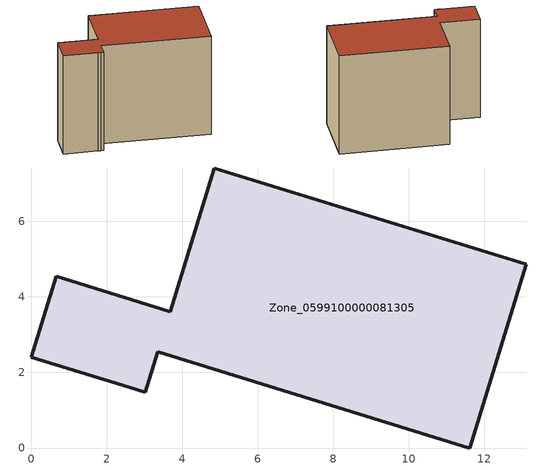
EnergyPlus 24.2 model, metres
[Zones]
Zone_0599100000081305
 floor ground (C_G): 3.02,1.48 2.81,1.55 2.6,1.61 0,2.41 0.66,4.54 3.68,3.61 4.85,7.41 13.11,4.87 11.61,0 3.35,2.55 z0
 wall outside (C_F): 3.68,3.61 0.66,4.54 0,2.41 2.6,1.61 2.81,1.55 3.02,1.48 3.35,2.55 11.61,0 13.11,4.87 4.85,7.41 3.68,3.61 z0:8.52
 roof outside (C_R): 2.81,1.55 3.02,1.48 3.35,2.55 11.61,0 13.11,4.87 4.85,7.41 3.68,3.61 0.66,4.54 0,2.41 2.6,1.61 z8.52
[BUILDING]
Pand.0599100000081305: North Axis=0; Terrain=City; Loads Convergence Tolerance Value=0.04; Temperature Convergence Tolerance Value=0.4; Solar Distribution=FullExterior; Maximum Number of Warmup Days=25; Minimum Number of Warmup Days=1
[Site:Location]
Rotterdam.The.Hague.AP_ZH_NLD Design_Conditions: Latitude=51.96; Longitude=4.45; Time Zone=1; Elevation=-4.5
[SITE:GROUNDTEMPERATURE:BUILDINGSURFACE]
18, 18, 18, 18, 18, 18, 18, 18, 18, 18, 18, 18
[MATERIAL] Thermal Absorptance=0.9; Solar Absorptance=0.7; Visible Absorptance=0.7
Name | Roughness | Thickness | Conductivity | Density | Specific Heat
G.TI.1975-1991 | MediumSmooth | 0.15 | 0.288461 | 540 | 1210
F.TI.1975-1991 | Rough | 0.3 | 0.230769 | 1920 | 840
R.TI.1975-1991 | MediumRough | 0.2 | 0.153846 | 1500 | 1000
[CONSTRUCTION]
C_G: G.TI.1975-1991
C_F: F.TI.1975-1991
C_R: R.TI.1975-1991
[ZONE]
Zone_0599100000081305: Type=1; Multiplier=1; Ceiling Height=Autocalculate; Volume=Autocalculate; Floor Area=autocalculate; Part of Total Floor Area=Yes
[ZONEINFILTRATION:DESIGNFLOWRATE]
Infil_Zone_0599100000081305: Zone or ZoneList or Space or SpaceList=Zone_0599100000081305; Schedule=AlwaysOn; Design Flow Rate Calculation Method=Flow/Area; Flow Rate per Floor Area=0.003; Constant Term Coefficient=1; Temperature Term Coefficient=0; Velocity Term Coefficient=0; Velocity Squared Term Coefficient=0
[HVACTEMPLATE:ZONE:IDEALLOADSAIRSYSTEM]
Zone_0599100000081305: Maximum Heating Supply Air Temperature=50; Minimum Cooling Supply Air Temperature=13; Maximum Heating Supply Air Humidity Ratio=0.0156; Minimum Cooling Supply Air Humidity Ratio=0.0077; Heating Limit=NoLimit; Cooling Limit=NoLimit; Dehumidification Control Type=ConstantSensibleHeatRatio; Cooling Sensible Heat Ratio=0.7; Dehumidification Setpoint=60; Humidification Control Type=None; Humidification Setpoint=30; Outdoor Air Method=None; Outdoor Air Flow Rate per Person=0.00944; Outdoor Air Flow Rate per Zone Floor Area=0; Outdoor Air Flow Rate per Zone=0; Demand Controlled Ventilation Type=None; Outdoor Air Economizer Type=NoEconomizer; Heat Recovery Type=None; Sensible Heat Recovery Effectiveness=0.7; Latent Heat Recovery Effectiveness=0.65
[ZONECONTROL:THERMOSTAT]
ThermostatControl_Zone_0599100000081305: Zone or ZoneList=Zone_0599100000081305; Control Type Schedule=DualSetpointControlType; Control 1=Thermostat_Zone_0599100000081305; Temperature Difference Between Cutout And Setpoint=0
[THERMOSTATSETPOINT:DUALSETPOINT]
Thermostat_Zone_0599100000081305: Heating Setpoint Temperature Schedule=HeatingSetpoint_Zone_0599100000081305; Cooling Setpoint Temperature Schedule=CoolingSetpoint_Zone_0599100000081305
[SCHEDULE:COMPACT]
HeatingSetpoint_Zone_0599100000081305: Through: 12/31, For: AllDays, Until: 24:00, 21
CoolingSetpoint_Zone_0599100000081305: Through: 12/31, For: AllDays, Until: 24:00, 24
DualSetpointControlType: Through: 12/31, For: AllDays, Until: 24:00, 4
AlwaysOn: Through: 12/31, For: AllDays, Until: 24:00, 1
